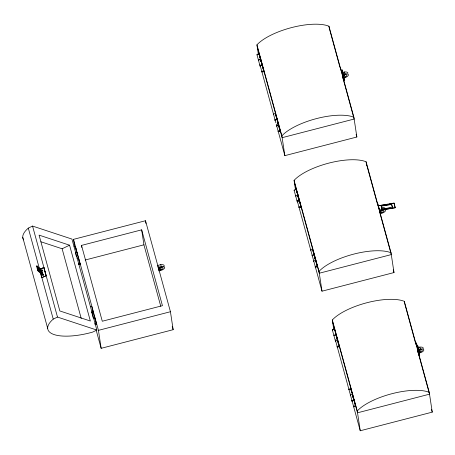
<?xml version="1.0" encoding="UTF-8"?>
<svg xmlns="http://www.w3.org/2000/svg" width="455" height="455" viewBox="0 0 455 455"><rect width="100%" height="100%" fill="white"/><g stroke="black" fill="none" stroke-linecap="round" stroke-linejoin="round"><path stroke-width="0.68" d="M43.231 274.985L43.72 274.905L42.759 275.19L37.805 270.753L36.531 266.095L37.003 265.93L41.957 270.367L43.231 275.019L38.277 270.583L37.003 265.93M76.884 252.696L75.445 246.837A1.132 0.392 -15.3 0 0 74.011 246.815M78.459 258.434L80.08 264.594L80.108 263.849A1.132 0.392 -15.3 0 0 78.414 263.934M93.247 312.414L91.808 306.556A1.132 0.392 -15.3 0 0 90.369 306.534M93.332 312.306L93.349 312.193A1.132 0.392 -15.3 0 0 91.916 312.17L91.66 312.278M92.217 308.655L96.443 324.313L96.466 323.568A1.132 0.392 -15.3 0 0 94.771 323.653M262.342 66.379L264.048 71.85L259.157 54.156A1.132 0.392 -15.3 0 0 257.587 54.185A1.132 0.392 -15.3 0 0 257.331 54.919M262.205 65.389A1.132 0.392 -15.3 0 0 260.567 65.566A1.132 0.392 -15.3 0 0 260.431 66.242A1.132 0.392 -15.3 0 1 260.704 65.56A1.132 0.392 -15.3 0 1 262.273 65.531L262.239 65.594A1.132 0.392 -15.3 0 1 262.143 65.713M263.809 71.202L263.82 71.168A1.132 0.392 -15.3 0 0 262.29 71.179A1.132 0.392 -15.3 0 0 261.921 71.924A1.132 0.392 -15.3 0 0 263.701 71.401L263.792 71.913M276.794 125.961A1.132 0.392 -15.3 0 1 276.924 125.284A1.132 0.392 -15.3 0 1 278.568 125.108L275.52 113.875A1.132 0.392 -15.3 0 0 273.95 113.904A1.132 0.392 -15.3 0 0 273.688 114.637M280.172 130.921L280.178 130.886A1.132 0.392 -15.3 0 0 278.653 130.898A1.132 0.392 -15.3 0 0 278.284 131.637A1.132 0.392 -15.3 0 0 280.064 131.12L280.405 131.563L278.631 125.284A1.132 0.392 -15.3 0 0 277.067 125.279A1.132 0.392 -15.3 0 0 276.805 126.012M299.39 201.064L301.182 207.4L296.296 189.707A1.132 0.392 -15.3 0 0 294.601 189.792A1.132 0.392 -15.3 0 0 294.703 190.469M300.948 206.752L300.954 206.718A1.132 0.392 -15.3 0 0 299.43 206.729A1.132 0.392 -15.3 0 0 299.06 207.469A1.132 0.392 -15.3 0 0 300.84 206.951L300.931 207.463M341.187 70.332L341.58 70.292M314.576 257.268L317.545 267.113L312.659 249.425A1.132 0.392 -15.3 0 0 310.964 249.511A1.132 0.392 -15.3 0 0 311.066 250.187M317.311 266.471L317.317 266.437A1.132 0.392 -15.3 0 0 315.793 266.448A1.132 0.392 -15.3 0 0 315.423 267.187A1.132 0.392 -15.3 0 0 317.203 266.67L317.215 266.653M339.197 346.295L339.191 346.329A1.132 0.392 -15.3 0 0 337.673 346.306A1.132 0.392 -15.3 0 0 337.303 347.051A1.132 0.392 -15.3 0 0 339.083 346.528L339.424 346.977L334.539 329.284A1.132 0.392 -15.3 0 0 332.844 329.369A1.132 0.392 -15.3 0 0 332.946 330.051M351.988 401.054A1.132 0.392 -15.3 0 1 352.432 400.354A1.132 0.392 -15.3 0 1 353.95 400.235L355.787 406.69L350.902 389.002A1.132 0.392 -15.3 0 0 349.207 389.088A1.132 0.392 -15.3 0 0 349.309 389.764M353.996 400.36L353.979 400.44A1.132 0.392 -15.3 0 1 353.723 400.684M355.554 406.048L355.56 406.014A1.132 0.392 -15.3 0 0 354.036 406.025A1.132 0.392 -15.3 0 0 353.666 406.764A1.132 0.392 -15.3 0 0 355.44 406.247L355.537 406.759M379.049 208.435L379.595 210.426L395.298 207.719L394.024 203.066L378.321 205.774L385.101 204.687M381.973 209.243L381.222 205.927L391.647 204.255L392.398 207.571L391.647 204.255M379.595 210.426L378.423 205.569M395.014 207.258L394.024 203.066M76.872 252.713L76.992 252.474A1.132 0.392 -15.3 0 0 75.553 252.457L75.297 252.559M80 264.071L79.989 264.082A1.132 0.392 -15.3 0 1 78.516 264.617M96.363 323.789L96.352 323.801A1.132 0.392 -15.3 0 1 94.879 324.335M296.177 189.94L296.376 189.536L296.478 190.218M299.305 201.298L299.293 201.315A1.132 0.392 -15.3 0 1 299.134 201.44M315.656 261.034L314.598 257.035M378.202 205.899L378.651 205.876M334.419 329.517L334.431 329.505A1.132 0.392 -15.3 0 1 334.26 329.642M353.899 400.61L353.91 400.593A1.132 0.392 -15.3 0 1 353.734 400.736M417.929 350.111L418.384 350.06L417.9 350.231M343.622 76.707L343.275 75.445L344.896 74.933A4.186 1.456 -15.3 0 0 345.863 74.273M343.798 77.339L345.413 76.827A4.186 1.456 -15.3 0 0 345.061 74.495L342.911 74.927L343.485 78.738L343.98 78.607L342.552 71.691M160.086 270.02L159.705 267.512L161.349 267.176A4.186 1.456 -15.3 0 1 161.701 269.508L160.086 270.02L159.563 268.126L161.184 267.614A4.186 1.456 -15.3 0 0 162.151 266.954M380.226 209.738L380.414 210.995L382.035 210.483A4.186 1.456 -15.3 0 0 383.002 209.823M382.154 212.57L382.553 212.377A4.186 1.456 -15.3 0 0 382.2 210.045L380.556 210.375L380.932 212.889L382.154 212.57L381.637 210.676M418.657 350.572L420.278 350.06A4.186 1.456 -15.3 0 0 421.245 349.4M418.827 351.203L419.174 352.466L420.795 351.954A4.186 1.456 -15.3 0 0 420.443 349.622L418.799 349.958L419.362 353.734L418.867 353.865L418.526 352.619M23.603 239.887A41.553 14.463 -15.3 0 1 28.301 228.114L32.555 226.072L71.936 239.074L96.869 330.074L92.615 332.116A41.553 14.463 -15.3 0 1 54.202 334.607A41.553 14.463 -15.3 0 1 53.235 319.114L40.512 272.676M40.91 241.764L62.13 248.771L69.575 245.194L90.352 321.025L59.85 310.953L39.073 235.121L69.575 245.194M39.505 269.457L43.913 267.449L46.171 275.702L41.763 277.704L39.642 269.502M40.25 269.206L43.913 267.449M41.763 277.704L46.171 275.702M53.235 319.114L57.489 317.067L96.869 330.074M76.929 258.173L77.1 258.093A1.132 0.392 -15.3 0 1 78.51 258.224M37.805 270.753L38.277 270.583M38.419 270.714L38.885 270.549L42.196 273.512L41.729 273.683L40.876 270.571L38.038 268.029M40.876 270.571L41.342 270.401L42.196 273.512M41.957 270.367L41.485 270.537L38.038 267.438L38.885 270.549M259.083 54.736L259.236 53.986L259.026 54.219M260.675 59.002L262.29 65.747L262.364 65.162M260.425 60.157A1.132 0.392 -15.3 0 0 260.584 60.032L260.664 59.753A1.132 0.392 -15.3 0 0 259.145 59.872A1.132 0.392 -15.3 0 0 258.702 60.572M340.283 67.613L342.797 75.797L342.82 77.68L354.149 119.045L282.151 137.672L257.217 46.666M342.2 69.973L341.705 70.098L342.979 74.757L343.843 80.45L344.338 80.325L343.474 74.626L342.2 69.973L342.581 72.504M342.661 72.425L344.458 71.964A5.767 2.008 -15.3 0 1 347.859 73.34M343.178 74.324L344.975 73.858A5.767 2.008 -15.3 0 1 348.422 74.836A5.767 2.008 -15.3 0 1 345.521 77.458L343.127 78.078M342.979 74.757L343.474 74.626M342.797 75.797L342.729 77.071M275.514 113.909L275.446 114.45M277.038 118.721L278.653 125.466L278.727 124.88M276.242 124.169L284.864 155.638L356.868 137.012L353.876 117.225L328.942 26.225A41.553 14.463 -15.3 0 0 291.735 27.55A41.553 14.463 -15.3 0 0 256.938 44.852L258.366 54.276M74.654 246.957L73.505 239.353L145.509 220.726L170.437 311.726L173.156 329.693L101.152 348.325L96.09 329.847M76.372 250.813L75.439 246.872M81.508 245.404L141.664 229.843L162.441 305.675L102.284 321.236L81.508 245.404L81.815 247.446M299.504 200.712L299.43 201.298L297.815 194.552L297.741 195.138M85.136 260.027L143.928 244.818L141.664 229.843M377.423 203.163L380.209 213.167L379.692 211.262M163.914 266.454A5.767 2.008 -15.3 0 0 160.746 264.645L157.749 265.419L158.727 270.315M158.272 267.312L161.263 266.539A5.767 2.008 -15.3 0 1 164.71 267.517A5.767 2.008 -15.3 0 1 161.809 270.139L158.812 270.918M379.936 211.342L379.959 213.224M380.266 213.628L382.661 213.008A5.767 2.008 -15.3 0 0 384.538 209.545M314.177 254.271L315.787 261.016L315.867 260.431M314.195 255.096L312.898 250.893M94.794 317.994L96.46 323.602M101.152 348.325L98.439 330.353L170.437 311.726M297.075 200.194L322.003 291.189L394.007 272.562L391.016 252.77L366.082 161.775A41.553 14.463 -15.3 0 0 328.874 163.1A41.553 14.463 -15.3 0 0 294.078 180.402L295.505 189.826M334.465 329.864L334.618 329.113L334.721 329.795M336.137 334.675L335.898 334.169L337.667 340.875L337.747 340.289M335.551 333.828L336.074 335.085A1.132 0.392 -15.3 0 1 335.978 335.204M418.202 352.807L418.179 350.924L415.915 342.672L415.847 343.952M417.582 345.1L417.087 345.226L418.361 349.884L419.226 355.577L419.715 355.452L418.856 349.753L417.582 345.1L417.77 346.369M418.043 347.552L419.84 347.091A5.767 2.008 -15.3 0 1 423.002 348.9M418.56 349.451L420.357 348.985A5.767 2.008 -15.3 0 1 423.798 349.963A5.767 2.008 -15.3 0 1 420.903 352.585L419.106 353.052M418.361 349.884L418.856 349.753M418.179 350.924L418.196 352.801M350.828 389.577L350.976 388.832L351.084 389.514M354.109 400.008L354.03 400.593L352.42 393.848L352.341 394.434M335.312 339.771L360.246 430.766L432.25 412.139L429.258 392.352L404.324 301.352A41.553 14.463 -15.3 0 0 367.117 302.677A41.553 14.463 -15.3 0 0 332.321 319.979L333.748 329.403M379.709 210.722L380.01 210.529L379.515 210.705M386.46 204.471L387.814 204.249M389.173 204.033L393.922 203.271M381.119 206.132L391.545 204.46M392.5 207.366L382.075 209.038L381.222 205.927M383.36 209.016L384.754 208.794M386.141 208.572L390.31 207.901M379.697 210.227L395.298 207.719M36.531 266.095L37.52 266.988M344.458 71.964L344.975 73.858M381.944 208.777L381.597 207.508A5.767 2.008 -15.3 0 1 385.038 208.492M419.84 347.091L420.357 348.985M344.498 75.126L345.015 77.02M419.88 350.253L420.397 352.153M418.788 349.929L417.935 346.818L418.128 348.086M380.59 211.626L380.932 212.889M343.792 78.328L344.338 80.325M417.61 347.569L418.867 353.865M419.169 353.455L419.715 355.452M342.979 76.867L343.485 78.738M342.376 75.081L343.479 79.124M378.298 206.183L377.673 203.095M417.929 350.839L418.281 352.107M418.492 352.921L419.226 355.577M329.221 28.039L339.999 67.391M366.542 164.266L377.326 203.618M380.141 213.901L391.289 254.595L319.285 273.222L294.357 182.216M404.785 303.843L415.751 343.878M417.912 351.749L429.531 394.172L357.528 412.799L332.594 321.793M356.117 134.276L356.868 137.012M393.257 269.826L394.007 272.562M431.499 409.403L432.25 412.139M256.938 44.852L281.873 135.852L284.864 155.638M294.078 180.402L319.012 271.402L322.003 291.189M332.321 319.979L357.255 410.979L360.246 430.766M260.573 59.861L261.096 61.772M261.449 63.046L262.143 65.594M277.283 120.854L278.329 124.676M297.712 195.405L298.759 199.233M335.955 334.988L336.654 337.536M337.001 338.81L337.525 340.721M352.318 394.701L353.012 397.255M259.629 56.716L260.897 61.34M261.437 63.325L261.983 65.304M275.582 114.717L276.1 116.599M276.441 117.851L277.027 119.472A1.132 0.392 -15.3 0 0 275.508 119.591A1.132 0.392 -15.3 0 0 275.065 120.285M277.26 121.058L278.346 125.023M278.705 126.348L280.155 131.631M296.364 190.554L297.047 193.056M297.854 196.23L298.577 198.875M337.001 339.111L337.542 341.096M337.894 342.132L338.446 344.401M350.964 389.844L351.652 392.352M352.454 395.526L353 397.511M259.936 64.644L275.866 122.799M256.967 54.725L260.067 66.049M294.106 190.275L297.206 201.599M332.349 329.852L335.449 341.176M160.746 264.645L161.263 266.539M160.786 267.807L161.309 269.707M172.223 326.275L173.156 329.693M143.928 244.818L160.774 306.306M73.505 239.353L98.439 330.353M80.097 263.883L76.861 252.542M75.302 252.241L76.343 256.319M91.665 311.954L93.269 318.09M62.13 248.771L81.223 318.454M32.555 226.072L57.489 317.067M43.777 267.404L46.035 275.65M42.395 273.859L42.759 275.19M28.301 228.114L40.165 271.407M22.75 237.356L47.684 328.351M417.536 347.58L417.73 348.849M417.468 347.762L417.662 349.025M415.915 342.672L416.194 344.498M404.324 301.352L404.597 303.166M366.082 161.775L366.355 163.59M366.463 164.289L366.673 165.671M340.539 67.545L340.812 69.37M328.942 26.225L329.124 27.436M352.42 393.848L352.5 394.388M336.04 334.88L336.091 335.005A1.132 0.392 -15.3 0 0 334.527 334.999A1.132 0.392 -15.3 0 0 334.266 335.733M297.815 194.552L297.9 195.098M296.12 189.604L296.222 190.281M145.509 220.726L145.924 223.49M93.463 317.812A1.132 0.392 -15.3 0 1 94.788 317.704A1.132 0.392 -15.3 0 1 94.401 318.312M276.799 119.921A1.132 0.392 -15.3 0 0 277.055 119.671L277.061 119.511A1.132 0.392 -15.3 0 0 275.628 119.489A1.132 0.392 -15.3 0 0 275.048 120.239M281.873 135.852A41.553 14.463 -15.3 0 1 316.669 118.55A41.553 14.463 -15.3 0 1 353.876 117.225M260.436 60.202A1.132 0.392 -15.3 0 0 260.692 59.958L260.704 59.793A1.132 0.392 -15.3 0 0 259.265 59.776A1.132 0.392 -15.3 0 0 258.685 60.521M297.82 201.844A1.132 0.392 -15.3 0 1 297.718 201.167A1.132 0.392 -15.3 0 1 299.413 201.082M296.023 196.156A1.132 0.392 -15.3 0 1 296.285 195.423A1.132 0.392 -15.3 0 1 297.854 195.394M315.48 261.107A1.132 0.392 -15.3 0 0 315.736 260.863L315.753 260.783A1.132 0.392 -15.3 0 0 314.325 260.726A1.132 0.392 -15.3 0 0 313.745 261.471M313.717 255.591A1.132 0.392 -15.3 0 0 314.195 255.221L314.2 255.062A1.132 0.392 -15.3 0 0 312.648 255.141A1.132 0.392 -15.3 0 0 312.386 255.875M337.36 340.971A1.132 0.392 -15.3 0 0 337.616 340.721L337.633 340.641A1.132 0.392 -15.3 0 0 336.342 340.539A1.132 0.392 -15.3 0 0 335.5 341.267M354.013 400.377A1.132 0.392 -15.3 0 0 352.324 400.463A1.132 0.392 -15.3 0 0 352.426 401.139A1.132 0.392 -15.3 0 1 352.176 401.088M350.617 395.401A1.132 0.392 -15.3 0 1 350.873 394.667A1.132 0.392 -15.3 0 1 352.443 394.639M357.255 410.979A41.553 14.463 -15.3 0 1 392.045 393.677A41.553 14.463 -15.3 0 1 429.258 392.352M319.012 271.402A41.553 14.463 -15.3 0 1 353.802 254.1A41.553 14.463 -15.3 0 1 391.016 252.77M299.379 201.144A1.132 0.392 -15.3 0 1 299.117 201.394M297.809 201.798A1.132 0.392 -15.3 0 1 297.57 201.792M297.382 201.758A1.132 0.392 -15.3 0 1 297.826 201.059A1.132 0.392 -15.3 0 1 299.345 200.939M41.906 270.259L42.417 270.151L41.906 270.259M342.484 75.041L343.002 74.933L342.484 75.041M416.564 345.413L417.076 345.305L416.564 345.413"/></g></svg>
